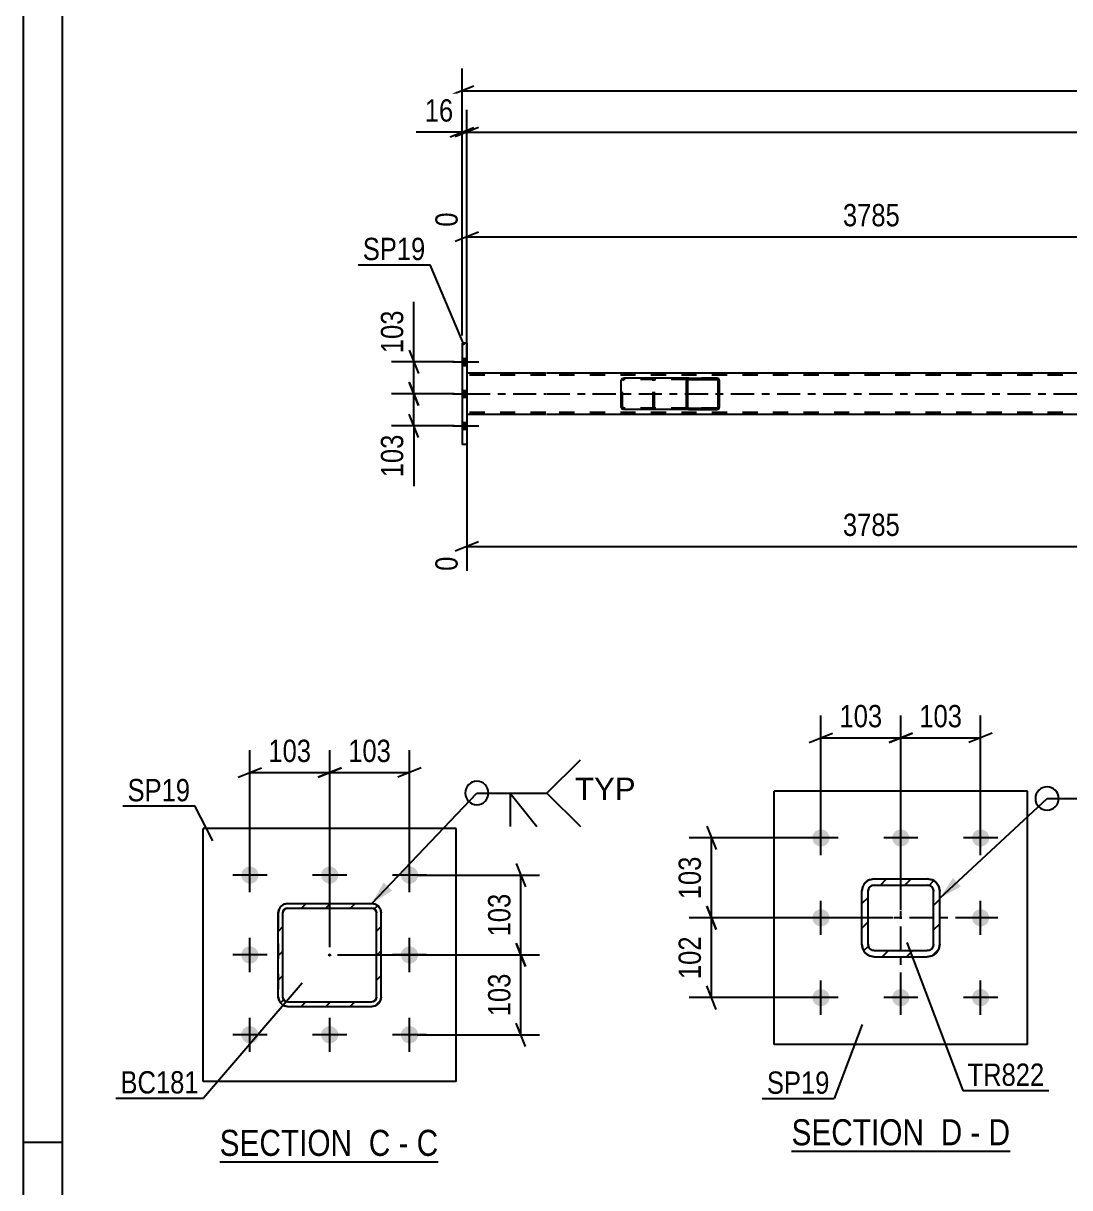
# Model space of a CAD drawing. Header units: millimetres. Extents: x 0 to 841, y 0 to 594.
# Drawn here: x 0 to 134.4, y 143.2 to 292.7 of the extents above; entities that cross this region are included whole.
import ezdxf

# ---------------------------------------------------------------- set-up
doc = ezdxf.new("R2010")
doc.units = ezdxf.units.MM
doc.linetypes.add('DXK_LINE_DOT2', pattern=[3.9198, 1.9599, -1.9599])
doc.linetypes.add('DXK_LINE_DOT3', pattern=[5.9187, 2.979, -0.9799, 0.9799, -0.9799])
doc.styles.add('Arial', font='ARIAL.TTF', dxfattribs={"height": 0.2})
doc.styles.add('Arial Narrow', font='ARIALN.TTF', dxfattribs={"height": 0.2})

# ---------------------------------------------------------------- blocks, each defined once
blk = doc.blocks.new('Unknown-318885291-1133')
at = {"color": 5, "linetype": 'Continuous'}
for p, q in [((0, 594), (0, 0)), ((5, 589), (5, 5)), ((5, 149), (0, 149))]:
    blk.add_line(p, q, dxfattribs=at)
blk = doc.blocks.new('Unknown-318885291-13 - 7157')
at = {"color": 6, "linetype": 'Continuous'}
blk.add_line((25.22, 146.54), (53.29, 146.54), dxfattribs=at)
at = {"color": 0, "linetype": 'Continuous'}
for points in [[(43.32, 147.29), (43.32, 150.79), (25.22, 150.79), (25.22, 147.29)], [(47.14, 147.29), (47.14, 150.79), (44.37, 150.79), (44.37, 147.29)], [(49.47, 147.29), (49.47, 150.79), (48.19, 150.79), (48.19, 147.29)], [(53.29, 147.29), (53.29, 150.79), (50.52, 150.79), (50.52, 147.29)]]:
    blk.add_wipeout(points, dxfattribs=at)
at = {"color": 7, "linetype": 'Continuous', "style": 'Arial Narrow'}
for s, p in [('SECTION ', (25.22, 147.29)), ('C', (44.37, 147.29)), ('C', (50.52, 147.29)), ('-', (48.19, 147.29))]:
    blk.add_text(s, height=3.34, dxfattribs=at).set_placement(p)
blk = doc.blocks.new('Unknown-318885291-14 - 1609')
at = {"color": 6, "linetype": 'Continuous'}
blk.add_line((98.66, 147.9), (126.73, 147.9), dxfattribs=at)
at = {"color": 0, "linetype": 'Continuous'}
for points in [[(116.77, 148.65), (116.77, 152.15), (98.66, 152.15), (98.66, 148.65)], [(120.58, 148.65), (120.58, 152.15), (117.82, 152.15), (117.82, 148.65)], [(122.91, 148.65), (122.91, 152.15), (121.63, 152.15), (121.63, 148.65)], [(126.73, 148.65), (126.73, 152.15), (123.96, 152.15), (123.96, 148.65)]]:
    blk.add_wipeout(points, dxfattribs=at)
at = {"color": 7, "linetype": 'Continuous', "style": 'Arial Narrow'}
for s, p in [('SECTION ', (98.66, 148.65)), ('D', (117.82, 148.65)), ('D', (123.96, 148.65)), ('-', (121.63, 148.65))]:
    blk.add_text(s, height=3.34, dxfattribs=at).set_placement(p)
blk = doc.blocks.new('Part-318885291-5954 - 5760')
at = {"linetype": 'Continuous'}
h = blk.add_hatch(dxfattribs=at)
h.set_pattern_fill('', scale=0.7, style=0, pattern_type=0)
h.set_pattern_definition([(45, (89.3836, 246.9117), (-1.57154, 1.57154), [])])
h.paths.add_polyline_path([(89.41, 246.79), (89.38, 246.91), (89.31, 247.02), (89.2, 247.08), (89.07, 247.11), (85.49, 247.11), (85.36, 247.08), (85.25, 247.02), (85.18, 246.91), (85.15, 246.79), (85.15, 243.43), (85.18, 243.31), (85.25, 243.2), (85.36, 243.13), (85.49, 243.11), (89.07, 243.11), (89.2, 243.13), (89.31, 243.2), (89.38, 243.31), (89.41, 243.43)])
h.paths.add_polyline_path([(89.23, 243.37), (89.19, 243.32), (89.13, 243.28), (89.07, 243.27), (85.49, 243.27), (85.43, 243.28), (85.37, 243.32), (85.34, 243.37), (85.32, 243.43), (85.32, 246.79), (85.34, 246.85), (85.37, 246.9), (85.43, 246.94), (85.49, 246.95), (89.07, 246.95), (89.13, 246.94), (89.19, 246.9), (89.23, 246.85), (89.24, 246.79), (89.24, 243.43)])
at = {"color": 2, "linetype": 'Continuous'}
for p, q in [((76.8, 246.79), (76.83, 246.91)), ((76.8, 243.43), (76.8, 246.79)), ((77.01, 247.08), (77.14, 247.11)), ((85.49, 247.11), (77.14, 247.11)), ((85.18, 246.91), (85.15, 246.79)), ((85.15, 243.43), (85.15, 246.79)), ((85.32, 246.79), (85.34, 246.85)), ((85.32, 243.43), (85.32, 246.79)), ((85.34, 246.85), (85.37, 246.9)), ((85.49, 247.11), (85.36, 247.08)), ((85.37, 246.9), (85.43, 246.94)), ((85.43, 246.94), (85.49, 246.95)), ((85.49, 247.11), (89.07, 247.11)), ((85.49, 246.95), (89.07, 246.95)), ((89.2, 247.08), (89.07, 247.11)), ((89.07, 246.95), (89.13, 246.94)), ((89.13, 246.94), (89.19, 246.9)), ((89.19, 246.9), (89.23, 246.85)), ((89.23, 246.85), (89.24, 246.79)), ((89.24, 243.43), (89.24, 246.79)), ((89.41, 246.79), (89.38, 246.91)), ((89.41, 243.43), (89.41, 246.79)), ((76.83, 243.31), (76.8, 243.43)), ((77.14, 243.11), (77.01, 243.13)), ((85.49, 243.11), (77.14, 243.11)), ((85.15, 243.43), (85.18, 243.31)), ((85.34, 243.37), (85.32, 243.43)), ((85.37, 243.32), (85.34, 243.37)), ((85.36, 243.13), (85.49, 243.11)), ((85.43, 243.28), (85.37, 243.32)), ((85.49, 243.27), (85.43, 243.28)), ((85.49, 243.27), (89.07, 243.27)), ((85.49, 243.11), (89.07, 243.11)), ((89.13, 243.28), (89.07, 243.27)), ((89.07, 243.11), (89.2, 243.13)), ((89.19, 243.32), (89.13, 243.28)), ((89.23, 243.37), (89.19, 243.32)), ((89.24, 243.43), (89.23, 243.37)), ((89.38, 243.31), (89.41, 243.43))]:
    blk.add_line(p, q, dxfattribs=at)
at = {"color": 7, "linetype": 'DXK_LINE_DOT2'}
for p, q in [((76.99, 246.85), (76.97, 246.79)), ((76.97, 243.43), (76.97, 246.79)), ((77.02, 246.9), (76.99, 246.85)), ((77.08, 246.94), (77.02, 246.9)), ((77.14, 246.95), (77.08, 246.94)), ((89.07, 246.95), (77.14, 246.95)), ((80.72, 247.11), (80.85, 247.08)), ((80.78, 246.94), (80.72, 246.95)), ((80.84, 246.9), (80.78, 246.94)), ((80.88, 246.85), (80.84, 246.9)), ((80.89, 246.79), (80.88, 246.85)), ((80.89, 243.43), (80.89, 246.79)), ((81.03, 246.91), (81.06, 246.79)), ((81.06, 243.43), (81.06, 246.79)), ((89.07, 247.11), (85.49, 247.11)), ((76.97, 243.43), (76.99, 243.37)), ((76.99, 243.37), (77.02, 243.32)), ((77.02, 243.32), (77.08, 243.28)), ((77.08, 243.28), (77.14, 243.27)), ((89.07, 243.27), (77.14, 243.27)), ((80.72, 243.27), (80.78, 243.28)), ((80.85, 243.13), (80.72, 243.11)), ((80.78, 243.28), (80.84, 243.32)), ((80.84, 243.32), (80.88, 243.37)), ((80.88, 243.37), (80.89, 243.43)), ((81.06, 243.43), (81.03, 243.31)), ((89.07, 243.11), (85.49, 243.11))]:
    blk.add_line(p, q, dxfattribs=at)
at = {"color": 2, "linetype": 'Continuous'}
for centre, start, end in [((77.13, 246.78), 110.7583, 155.68), ((85.48, 246.78), 110.7583, 155.68), ((89.08, 246.78), 24.32, 69.2417), ((77.13, 243.44), 204.32, 249.2417), ((85.48, 243.44), 204.32, 249.2417), ((89.08, 243.44), 290.7583, 335.68)]:
    blk.add_arc(centre, 0.331, start, end, dxfattribs=at)
at = {"color": 7, "linetype": 'DXK_LINE_DOT2'}
for centre, start, end in [((80.73, 246.78), 24.32, 69.2417), ((80.73, 243.44), 290.7583, 335.68)]:
    blk.add_arc(centre, 0.331, start, end, dxfattribs=at)
blk = doc.blocks.new('Bolt-318885291-5835 - 5760')
at = {"linetype": 'Continuous'}
for points in [[(56.98, 248.77), (56.98, 249.65), (56.34, 249.65), (56.34, 248.77)], [(56.98, 248.77), (56.98, 249.65), (56.34, 249.65), (56.34, 248.77)], [(56.98, 248.77), (56.98, 249.65), (56.34, 249.65), (56.34, 248.77)], [(56.98, 244.67), (56.98, 245.55), (56.34, 245.55), (56.34, 244.67)], [(56.98, 244.67), (56.98, 245.55), (56.34, 245.55), (56.34, 244.67)], [(56.98, 240.57), (56.98, 241.45), (56.34, 241.45), (56.34, 240.57)], [(56.98, 240.57), (56.98, 241.45), (56.34, 241.45), (56.34, 240.57)], [(56.98, 240.57), (56.98, 241.45), (56.34, 241.45), (56.34, 240.57)]]:
    blk.add_hatch(color=1, dxfattribs=at).paths.add_polyline_path(points)
at = {"color": 1, "linetype": 'Continuous'}
for p, q in [((56.34, 249.65), (56.98, 249.65)), ((56.34, 249.65), (56.98, 249.65)), ((56.34, 249.65), (56.98, 249.65)), ((55.18, 249.21), (58.5, 249.21)), ((55.18, 249.21), (58.5, 249.21)), ((55.18, 249.21), (58.5, 249.21)), ((56.34, 248.77), (56.98, 248.77)), ((56.34, 248.77), (56.98, 248.77)), ((56.34, 248.77), (56.98, 248.77)), ((56.34, 245.55), (56.98, 245.55)), ((56.34, 245.55), (56.98, 245.55)), ((55.18, 245.11), (58.5, 245.11)), ((55.18, 245.11), (58.5, 245.11)), ((56.34, 244.67), (56.98, 244.67)), ((56.34, 244.67), (56.98, 244.67)), ((55.18, 241.01), (58.5, 241.01)), ((55.18, 241.01), (58.5, 241.01)), ((55.18, 241.01), (58.5, 241.01)), ((56.34, 241.45), (56.98, 241.45)), ((56.34, 241.45), (56.98, 241.45)), ((56.34, 241.45), (56.98, 241.45)), ((56.34, 240.57), (56.98, 240.57)), ((56.34, 240.57), (56.98, 240.57)), ((56.34, 240.57), (56.98, 240.57))]:
    blk.add_line(p, q, dxfattribs=at)
blk = doc.blocks.new('Part-318885291-5889 - 5760')
at = {"color": 2, "linetype": 'Continuous'}
for p, q in [((67.1, 247.75), (56.98, 247.75)), ((729.32, 247.75), (67.2, 247.75)), ((67.1, 242.47), (56.98, 242.47)), ((160.05, 242.47), (67.2, 242.47))]:
    blk.add_line(p, q, dxfattribs=at)
at = {"color": 7, "linetype": 'DXK_LINE_DOT2'}
for p, q in [((56.98, 247.75), (56.98, 242.47)), ((67.1, 247.51), (56.98, 247.51)), ((729.32, 247.51), (67.2, 247.51)), ((67.1, 242.71), (56.98, 242.71)), ((729.32, 242.71), (67.2, 242.71))]:
    blk.add_line(p, q, dxfattribs=at)
at = {"color": 7, "linetype": 'DXK_LINE_DOT3'}
for p, q in [((56.98, 245.11), (67.1, 245.11)), ((67.2, 245.11), (729.32, 245.11))]:
    blk.add_line(p, q, dxfattribs=at)
blk = doc.blocks.new('Part-318885291-5961 - 5760')
at = {"color": 2, "linetype": 'Continuous'}
for p, q in [((56.98, 251.61), (56.34, 251.61)), ((56.34, 251.61), (56.34, 238.61)), ((56.98, 251.61), (56.98, 238.61)), ((56.98, 238.61), (56.34, 238.61))]:
    blk.add_line(p, q, dxfattribs=at)
blk = doc.blocks.new('Part-318885291-7199 - 7157')
at = {"linetype": 'Continuous'}
h = blk.add_hatch(dxfattribs=at)
h.set_pattern_fill('', scale=0.7, style=0, pattern_type=0)
h.set_pattern_definition([(45, (45.2057, 166.5672), (-1.57154, 1.57154), [])])
h.paths.add_polyline_path([(44.75, 166.48), (45.21, 166.57), (45.6, 166.83), (45.86, 167.22), (45.95, 167.68), (45.95, 178.48), (45.86, 178.94), (45.6, 179.32), (45.21, 179.58), (44.75, 179.68), (33.95, 179.68), (33.49, 179.58), (33.1, 179.32), (32.84, 178.94), (32.75, 178.48), (32.75, 167.68), (32.84, 167.22), (33.1, 166.83), (33.49, 166.57), (33.95, 166.48)])
h.paths.add_polyline_path([(33.95, 167.08), (33.72, 167.12), (33.52, 167.25), (33.39, 167.45), (33.35, 167.68), (33.35, 178.48), (33.39, 178.71), (33.52, 178.9), (33.72, 179.03), (33.95, 179.08), (44.75, 179.08), (44.98, 179.03), (45.17, 178.9), (45.3, 178.71), (45.35, 178.48), (45.35, 167.68), (45.3, 167.45), (45.17, 167.25), (44.98, 167.12), (44.75, 167.08)])
blk.add_hatch(color=30, dxfattribs=at).paths.add_polyline_path([(39.35, 172.98, -1), (39.35, 173.18, -1)])
at = {"color": 7, "linetype": 'DXK_LINE_DOT2'}
for p, q in [((33.49, 179.58), (33.95, 179.68)), ((33.95, 179.68), (44.75, 179.68)), ((44.75, 179.68), (45.21, 179.58)), ((32.75, 178.48), (32.84, 178.94)), ((32.75, 178.48), (32.75, 167.68)), ((33.39, 178.71), (33.35, 178.48)), ((33.35, 167.68), (33.35, 178.48)), ((33.52, 178.9), (33.39, 178.71)), ((33.72, 179.03), (33.52, 178.9)), ((33.95, 179.08), (33.72, 179.03)), ((33.95, 179.08), (44.75, 179.08)), ((44.98, 179.03), (44.75, 179.08)), ((45.17, 178.9), (44.98, 179.03)), ((45.3, 178.71), (45.17, 178.9)), ((45.35, 178.48), (45.3, 178.71)), ((45.35, 167.68), (45.35, 178.48)), ((45.86, 178.94), (45.95, 178.48)), ((45.95, 167.68), (45.95, 178.48)), ((32.84, 167.22), (32.75, 167.68)), ((33.35, 167.68), (33.39, 167.45)), ((33.39, 167.45), (33.52, 167.25)), ((45.17, 167.25), (45.3, 167.45)), ((45.3, 167.45), (45.35, 167.68)), ((45.95, 167.68), (45.86, 167.22)), ((33.95, 166.48), (33.49, 166.57)), ((33.52, 167.25), (33.72, 167.12)), ((33.72, 167.12), (33.95, 167.08)), ((33.95, 167.08), (44.75, 167.08)), ((33.95, 166.48), (44.75, 166.48)), ((44.75, 167.08), (44.98, 167.12)), ((45.21, 166.57), (44.75, 166.48)), ((44.98, 167.12), (45.17, 167.25))]:
    blk.add_line(p, q, dxfattribs=at)
at = {"color": 2, "linetype": 'Continuous'}
for p, q in [((33.95, 179.68), (33.49, 179.58)), ((33.95, 179.68), (33.95, 179.68)), ((33.95, 179.68), (44.75, 179.68)), ((44.75, 179.68), (44.75, 179.68)), ((45.21, 179.58), (44.75, 179.68)), ((32.84, 178.94), (32.75, 178.48)), ((32.75, 178.48), (32.75, 178.48)), ((32.75, 167.68), (32.75, 178.48)), ((33.35, 178.48), (33.39, 178.71)), ((33.35, 178.48), (33.35, 178.48)), ((33.35, 167.68), (33.35, 178.48)), ((33.39, 178.71), (33.52, 178.9)), ((33.52, 178.9), (33.72, 179.03)), ((33.72, 179.03), (33.95, 179.08)), ((33.95, 179.08), (33.95, 179.08)), ((33.95, 179.08), (44.75, 179.08)), ((44.75, 179.08), (44.75, 179.08)), ((44.75, 179.08), (44.98, 179.03)), ((44.98, 179.03), (45.17, 178.9)), ((45.17, 178.9), (45.3, 178.71)), ((45.3, 178.71), (45.35, 178.48)), ((45.35, 178.48), (45.35, 178.48)), ((45.35, 167.68), (45.35, 178.48)), ((45.95, 178.48), (45.86, 178.94)), ((45.95, 178.48), (45.95, 178.48)), ((45.95, 167.68), (45.95, 178.48)), ((32.75, 167.68), (32.75, 167.68)), ((32.75, 167.68), (32.84, 167.22)), ((33.35, 167.68), (33.35, 167.68)), ((33.39, 167.45), (33.35, 167.68)), ((33.52, 167.25), (33.39, 167.45)), ((45.3, 167.45), (45.17, 167.25)), ((45.35, 167.68), (45.3, 167.45)), ((45.35, 167.68), (45.35, 167.68)), ((45.86, 167.22), (45.95, 167.68)), ((45.95, 167.68), (45.95, 167.68)), ((33.49, 166.57), (33.95, 166.48)), ((33.72, 167.12), (33.52, 167.25)), ((33.95, 167.08), (33.72, 167.12)), ((33.95, 167.08), (33.95, 167.08)), ((33.95, 167.08), (44.75, 167.08)), ((33.95, 166.48), (33.95, 166.48)), ((33.95, 166.48), (44.75, 166.48)), ((44.98, 167.12), (44.75, 167.08)), ((44.75, 167.08), (44.75, 167.08)), ((44.75, 166.48), (45.21, 166.57)), ((44.75, 166.48), (44.75, 166.48)), ((45.17, 167.25), (44.98, 167.12))]:
    blk.add_line(p, q, dxfattribs=at)
at = {"color": 7, "linetype": 'DXK_LINE_DOT3'}
blk.add_line((39.35, 173.08), (39.35, 173.08), dxfattribs=at)
at = {"color": 30, "linetype": 'DXK_LINE_DOT3'}
blk.add_line((39.35, 173.08), (39.35, 173.08), dxfattribs=at)
at = {"color": 30, "linetype": 'Continuous'}
blk.add_circle((39.35, 173.08), 0.1, dxfattribs=at)
at = {"color": 7, "linetype": 'DXK_LINE_DOT2'}
for centre, start, end in [((33.95, 178.48), 112.5, 157.5), ((44.75, 178.48), 22.5, 67.5), ((33.95, 167.68), 202.5, 247.5), ((44.75, 167.68), 292.5, 337.5)]:
    blk.add_arc(centre, 1.2, start, end, dxfattribs=at)
at = {"color": 2, "linetype": 'Continuous'}
for centre, start, end in [((33.95, 178.48), 112.5, 157.5), ((44.75, 178.48), 22.5, 67.5), ((33.95, 167.68), 202.5, 247.5), ((44.75, 167.68), 292.5, 337.5)]:
    blk.add_arc(centre, 1.2, start, end, dxfattribs=at)
blk = doc.blocks.new('Part-318885291-7250 - 7157')
at = {"color": 2, "linetype": 'Continuous'}
for p, q in [((55.6, 189.33), (23.1, 189.33)), ((23.1, 156.83), (23.1, 189.33)), ((55.6, 156.83), (55.6, 189.33)), ((55.6, 156.83), (23.1, 156.83))]:
    blk.add_line(p, q, dxfattribs=at)
blk = doc.blocks.new('Bolt-318885291-7252 - 7157')
at = {"linetype": 'Continuous'}
for points in [[(29.1, 182.23, -1), (29.1, 184.43, -1)], [(39.35, 182.23, -1), (39.35, 184.43, -1)], [(49.6, 182.23, -1), (49.6, 184.43, -1)], [(29.1, 171.98, -1), (29.1, 174.18, -1)], [(49.6, 171.98, -1), (49.6, 174.18, -1)], [(29.1, 161.73, -1), (29.1, 163.93, -1)], [(39.35, 161.73, -1), (39.35, 163.93, -1)], [(49.6, 161.73, -1), (49.6, 163.93, -1)]]:
    blk.add_hatch(color=1, dxfattribs=at).paths.add_polyline_path(points)
at = {"color": 1, "linetype": 'Continuous'}
for p, q in [((29.1, 181.13), (29.1, 185.53)), ((39.35, 181.13), (39.35, 185.53)), ((49.6, 181.13), (49.6, 185.53)), ((31.3, 183.33), (26.9, 183.33)), ((41.55, 183.33), (37.15, 183.33)), ((51.8, 183.33), (47.4, 183.33)), ((29.1, 170.88), (29.1, 175.28)), ((49.6, 170.88), (49.6, 175.28)), ((31.3, 173.08), (26.9, 173.08)), ((51.8, 173.08), (47.4, 173.08)), ((29.1, 160.63), (29.1, 165.03)), ((39.35, 160.63), (39.35, 165.03)), ((49.6, 160.63), (49.6, 165.03)), ((31.3, 162.83), (26.9, 162.83)), ((41.55, 162.83), (37.15, 162.83)), ((51.8, 162.83), (47.4, 162.83))]:
    blk.add_line(p, q, dxfattribs=at)
blk = doc.blocks.new('Part-318885291-1776 - 1609')
at = {"linetype": 'Continuous'}
h = blk.add_hatch(dxfattribs=at)
h.set_pattern_fill('', scale=0.7, style=0, pattern_type=0)
h.set_pattern_definition([(45, (116.7043, 172.969), (-1.57154, 1.57154), [])])
h.paths.add_polyline_path([(116.09, 172.85), (116.7, 172.97), (117.22, 173.32), (117.57, 173.83), (117.69, 174.45), (117.69, 181.25), (117.57, 181.86), (117.22, 182.38), (116.7, 182.73), (116.09, 182.85), (109.29, 182.85), (108.68, 182.73), (108.16, 182.38), (107.81, 181.86), (107.69, 181.25), (107.69, 174.45), (107.81, 173.83), (108.16, 173.32), (108.68, 172.97), (109.29, 172.85)])
h.paths.add_polyline_path([(109.29, 173.65), (108.99, 173.71), (108.73, 173.88), (108.55, 174.14), (108.49, 174.45), (108.49, 181.25), (108.55, 181.55), (108.73, 181.81), (108.99, 181.99), (109.29, 182.05), (116.09, 182.05), (116.4, 181.99), (116.66, 181.81), (116.83, 181.55), (116.89, 181.25), (116.89, 174.45), (116.83, 174.14), (116.66, 173.88), (116.4, 173.71), (116.09, 173.65)])
at = {"color": 7, "linetype": 'DXK_LINE_DOT3'}
for p, q in [((112.69, 167.85), (112.69, 187.85)), ((122.69, 177.85), (102.69, 177.85))]:
    blk.add_line(p, q, dxfattribs=at)
at = {"color": 7, "linetype": 'DXK_LINE_DOT2'}
for p, q in [((108.68, 182.73), (109.29, 182.85)), ((109.29, 182.85), (116.09, 182.85)), ((116.09, 182.85), (116.7, 182.73)), ((107.69, 181.25), (107.81, 181.86)), ((107.69, 174.45), (107.69, 181.25)), ((108.55, 181.55), (108.49, 181.25)), ((108.49, 174.45), (108.49, 181.25)), ((109.29, 182.05), (108.99, 181.99)), ((109.29, 182.05), (116.09, 182.05)), ((116.4, 181.99), (116.09, 182.05)), ((116.89, 181.25), (116.83, 181.55)), ((116.89, 174.45), (116.89, 181.25)), ((117.57, 181.86), (117.69, 181.25)), ((117.69, 174.45), (117.69, 181.25)), ((107.81, 173.83), (107.69, 174.45)), ((108.49, 174.45), (108.55, 174.14)), ((108.99, 173.71), (109.29, 173.65)), ((109.29, 173.65), (116.09, 173.65)), ((116.09, 173.65), (116.4, 173.71)), ((116.83, 174.14), (116.89, 174.45)), ((117.69, 174.45), (117.57, 173.83)), ((109.29, 172.85), (108.68, 172.97)), ((109.29, 172.85), (116.09, 172.85)), ((116.7, 172.97), (116.09, 172.85))]:
    blk.add_line(p, q, dxfattribs=at)
at = {"color": 2, "linetype": 'Continuous'}
for p, q in [((109.29, 182.85), (108.68, 182.73)), ((109.29, 182.85), (116.09, 182.85)), ((116.7, 182.73), (116.09, 182.85)), ((107.81, 181.86), (107.69, 181.25)), ((107.69, 174.45), (107.69, 181.25)), ((108.49, 181.25), (108.55, 181.55)), ((108.49, 174.45), (108.49, 181.25)), ((108.99, 181.99), (109.29, 182.05)), ((109.29, 182.05), (116.09, 182.05)), ((116.09, 182.05), (116.4, 181.99)), ((116.83, 181.55), (116.89, 181.25)), ((116.89, 174.45), (116.89, 181.25)), ((117.69, 181.25), (117.57, 181.86)), ((117.69, 174.45), (117.69, 181.25)), ((107.69, 174.45), (107.81, 173.83)), ((108.55, 174.14), (108.49, 174.45)), ((109.29, 173.65), (108.99, 173.71)), ((109.29, 173.65), (116.09, 173.65)), ((116.4, 173.71), (116.09, 173.65)), ((116.89, 174.45), (116.83, 174.14)), ((117.57, 173.83), (117.69, 174.45)), ((108.68, 172.97), (109.29, 172.85)), ((109.29, 172.85), (116.09, 172.85)), ((116.09, 172.85), (116.7, 172.97))]:
    blk.add_line(p, q, dxfattribs=at)
at = {"color": 7, "linetype": 'DXK_LINE_DOT2'}
for centre, radius, start, end in [((109.29, 181.25), 1.6, 112.5, 157.5), ((116.09, 181.25), 1.6, 22.5, 67.5), ((109.29, 181.25), 0.8, 112.5, 157.5), ((116.09, 181.25), 0.8, 22.5, 67.5), ((109.29, 174.45), 1.6, 202.5, 247.5), ((109.29, 174.45), 0.8, 202.5, 247.5), ((116.09, 174.45), 0.8, 292.5, 337.5), ((116.09, 174.45), 1.6, 292.5, 337.5)]:
    blk.add_arc(centre, radius, start, end, dxfattribs=at)
at = {"color": 2, "linetype": 'Continuous'}
for centre, radius, start, end in [((109.29, 181.25), 1.6, 112.5, 157.5), ((116.09, 181.25), 1.6, 22.5, 67.5), ((109.29, 181.25), 0.8, 112.5, 157.5), ((116.09, 181.25), 0.8, 22.5, 67.5), ((109.29, 174.45), 1.6, 202.5, 247.5), ((109.29, 174.45), 0.8, 202.5, 247.5), ((116.09, 174.45), 0.8, 292.5, 337.5), ((116.09, 174.45), 1.6, 292.5, 337.5)]:
    blk.add_arc(centre, radius, start, end, dxfattribs=at)
blk = doc.blocks.new('Bolt-318885291-1624 - 1609')
at = {"linetype": 'Continuous'}
for points in [[(102.44, 187, -1), (102.44, 189.2, -1)], [(112.69, 187, -1), (112.69, 189.2, -1)], [(122.94, 187, -1), (122.94, 189.2, -1)], [(102.44, 176.75, -1), (102.44, 178.95, -1)], [(122.94, 176.75, -1), (122.94, 178.95, -1)], [(102.44, 166.5, -1), (102.44, 168.7, -1)], [(112.69, 166.5, -1), (112.69, 168.7, -1)], [(122.94, 166.5, -1), (122.94, 168.7, -1)]]:
    blk.add_hatch(color=1, dxfattribs=at).paths.add_polyline_path(points)
at = {"color": 1, "linetype": 'Continuous'}
for p, q in [((102.44, 185.9), (102.44, 190.3)), ((112.69, 185.9), (112.69, 190.3)), ((122.94, 185.9), (122.94, 190.3)), ((104.64, 188.1), (100.24, 188.1)), ((114.89, 188.1), (110.49, 188.1)), ((125.14, 188.1), (120.74, 188.1)), ((102.44, 175.65), (102.44, 180.05)), ((122.94, 175.65), (122.94, 180.05)), ((104.64, 177.85), (100.24, 177.85)), ((125.14, 177.85), (120.74, 177.85)), ((102.44, 165.4), (102.44, 169.8)), ((112.69, 165.4), (112.69, 169.8)), ((122.94, 165.4), (122.94, 169.8)), ((104.64, 167.6), (100.24, 167.6)), ((114.89, 167.6), (110.49, 167.6)), ((125.14, 167.6), (120.74, 167.6))]:
    blk.add_line(p, q, dxfattribs=at)
blk = doc.blocks.new('Part-318885291-1655 - 1609')
at = {"color": 2, "linetype": 'Continuous'}
for p, q in [((128.94, 194.1), (96.44, 194.1)), ((96.44, 161.6), (96.44, 194.1)), ((128.94, 161.6), (128.94, 194.1)), ((128.94, 161.6), (96.44, 161.6))]:
    blk.add_line(p, q, dxfattribs=at)
blk = doc.blocks.new('StraightDimension-318885291-6143 - 5760')
at = {"color": 7, "linetype": 'Continuous'}
for p, q in [((49.54, 246.61), (50.74, 243.61)), ((55.34, 245.11), (47.29, 245.11)), ((50.14, 241.01), (50.14, 245.11)), ((50.74, 239.51), (49.54, 242.51)), ((55.34, 241.01), (47.29, 241.01)), ((50.14, 241.01), (50.14, 233.27)), ((50.14, 241.01), (50.14, 233.27))]:
    blk.add_line(p, q, dxfattribs=at)
at = {"color": 0}
blk.add_wipeout([(49.39, 240.48), (45.19, 240.48), (45.19, 233.8), (49.39, 233.8)], dxfattribs=at)
at = {"color": 3, "style": 'Arial Narrow'}
blk.add_text('103', height=2.863, rotation=90.0002, dxfattribs=at).set_placement((48.79, 234.4))
blk = doc.blocks.new('StraightDimension-318885291-6151 - 5760')
at = {"color": 7, "linetype": 'Continuous'}
for p, q in [((50.14, 249.21), (50.14, 256.94)), ((50.14, 249.21), (50.14, 256.94)), ((49.54, 250.71), (50.74, 247.71)), ((55.34, 249.21), (47.29, 249.21)), ((50.14, 245.11), (50.14, 249.21)), ((50.74, 243.61), (49.54, 246.61)), ((55.34, 245.11), (47.29, 245.11))]:
    blk.add_line(p, q, dxfattribs=at)
at = {"color": 0}
blk.add_wipeout([(49.39, 256.42), (45.19, 256.42), (45.19, 249.73), (49.39, 249.73)], dxfattribs=at)
at = {"color": 3, "style": 'Arial Narrow'}
blk.add_text('103', height=2.863, rotation=90.0002, dxfattribs=at).set_placement((48.79, 250.33))
blk = doc.blocks.new('StraightDimension-318885291-6191 - 5760')
at = {"color": 7, "linetype": 'Continuous'}
for p, q in [((56.98, 241.47), (56.98, 222.39)), ((160.85, 233.07), (160.85, 216.91)), ((58.48, 226.12), (55.48, 224.92)), ((159.35, 224.92), (162.35, 226.12)), ((56.98, 225.52), (160.85, 225.52))]:
    blk.add_line(p, q, dxfattribs=at)
at = {"color": 0}
blk.add_wipeout([(113.18, 226.27), (113.18, 230.47), (104.66, 230.47), (104.66, 226.27)], dxfattribs=at)
at = {"color": 3, "style": 'Arial Narrow'}
blk.add_text('3785', height=2.863, dxfattribs=at).set_placement((105.26, 226.87))
at = {"color": 0, "linetype": 'Continuous'}
for points in [[(56.38, 224.82), (52.18, 224.82), (52.18, 221.79), (56.38, 221.79)], [(160.25, 224.82), (156.05, 224.82), (156.05, 216.31), (160.25, 216.31)]]:
    blk.add_wipeout(points, dxfattribs=at)
at = {"color": 3, "linetype": 'Continuous', "style": 'Arial Narrow'}
for s, height, p in [('0', 2.86, (55.78, 222.39)), ('3785', 2.863, (159.65, 216.91))]:
    blk.add_text(s, height=height, rotation=90.0002, dxfattribs=at).set_placement(p)
blk = doc.blocks.new('StraightDimension-318885291-6214 - 5760')
at = {"color": 7, "linetype": 'Continuous'}
for p, q in [((56.34, 252.61), (56.34, 286.87)), ((57.84, 284.62), (54.84, 283.42)), ((56.34, 284.02), (740.18, 284.02))]:
    blk.add_line(p, q, dxfattribs=at)
blk = doc.blocks.new('StraightDimension-318885291-6242 - 5760')
at = {"color": 7, "linetype": 'Continuous'}
for p, q in [((160.85, 256.36), (160.85, 273.88)), ((56.98, 248.75), (56.98, 268.4)), ((58.48, 265.87), (55.48, 264.67)), ((56.98, 265.27), (160.85, 265.27)), ((159.35, 264.67), (162.35, 265.87))]:
    blk.add_line(p, q, dxfattribs=at)
at = {"color": 0}
blk.add_wipeout([(113.18, 266.02), (113.18, 270.22), (104.66, 270.22), (104.66, 266.02)], dxfattribs=at)
at = {"color": 3, "style": 'Arial Narrow'}
blk.add_text('3785', height=2.863, dxfattribs=at).set_placement((105.26, 266.62))
at = {"color": 0, "linetype": 'Continuous'}
for points in [[(160.25, 274.48), (156.05, 274.48), (156.05, 265.97), (160.25, 265.97)], [(56.38, 269), (52.18, 269), (52.18, 265.97), (56.38, 265.97)]]:
    blk.add_wipeout(points, dxfattribs=at)
at = {"color": 3, "linetype": 'Continuous', "style": 'Arial Narrow'}
for s, height, p in [('3785', 2.863, (159.65, 266.57)), ('0', 2.86, (55.78, 266.57))]:
    blk.add_text(s, height=height, rotation=90.0002, dxfattribs=at).set_placement(p)
blk = doc.blocks.new('StraightDimension-318885291-11488 - 5760')
at = {"color": 7, "linetype": 'Continuous'}
for p, q in [((56.98, 250.68), (56.98, 281.56)), ((58.48, 279.31), (55.48, 278.11)), ((56.98, 278.71), (739.54, 278.71))]:
    blk.add_line(p, q, dxfattribs=at)
blk = doc.blocks.new('StraightDimension-318885291-11489 - 5760')
at = {"color": 7, "linetype": 'Continuous'}
for p, q in [((56.34, 252.61), (56.34, 281.56)), ((56.98, 250.68), (56.98, 281.56)), ((56.34, 278.71), (50.44, 278.71)), ((56.34, 278.71), (50.44, 278.71)), ((54.84, 278.11), (57.84, 279.31)), ((58.48, 279.31), (55.48, 278.11)), ((56.34, 278.71), (56.98, 278.71))]:
    blk.add_line(p, q, dxfattribs=at)
at = {"color": 0}
blk.add_wipeout([(55.82, 279.46), (55.82, 283.66), (50.96, 283.66), (50.96, 279.46)], dxfattribs=at)
at = {"color": 3, "style": 'Arial Narrow'}
blk.add_text('16', height=2.863, dxfattribs=at).set_placement((51.56, 280.06))
blk = doc.blocks.new('StraightDimension-318885291-7323 - 7157')
at = {"color": 7, "linetype": 'Continuous'}
for p, q in [((29.1, 184.33), (29.1, 199.35)), ((39.35, 174.08), (39.35, 199.35)), ((27.6, 195.9), (30.6, 197.1)), ((29.1, 196.5), (39.35, 196.5)), ((40.85, 197.1), (37.85, 195.9))]:
    blk.add_line(p, q, dxfattribs=at)
at = {"color": 0}
blk.add_wipeout([(37.56, 197.25), (37.56, 201.45), (30.88, 201.45), (30.88, 197.25)], dxfattribs=at)
at = {"color": 3, "style": 'Arial Narrow'}
blk.add_text('103', height=2.863, dxfattribs=at).set_placement((31.48, 197.85))
blk = doc.blocks.new('StraightDimension-318885291-7331 - 7157')
at = {"color": 7, "linetype": 'Continuous'}
for p, q in [((39.35, 174.08), (39.35, 199.35)), ((49.6, 184.33), (49.6, 199.35)), ((37.85, 195.9), (40.85, 197.1)), ((39.35, 196.5), (49.6, 196.5)), ((51.1, 197.1), (48.1, 195.9))]:
    blk.add_line(p, q, dxfattribs=at)
at = {"color": 0}
blk.add_wipeout([(47.81, 197.25), (47.81, 201.45), (41.13, 201.45), (41.13, 197.25)], dxfattribs=at)
at = {"color": 3, "style": 'Arial Narrow'}
blk.add_text('103', height=2.863, dxfattribs=at).set_placement((41.73, 197.85))
blk = doc.blocks.new('StraightDimension-318885291-7340 - 7157')
at = {"color": 7, "linetype": 'Continuous'}
for p, q in [((63.3, 174.58), (64.5, 171.58)), ((40.35, 173.08), (66.3, 173.08)), ((63.9, 162.83), (63.9, 173.08)), ((64.5, 161.33), (63.3, 164.33)), ((50.6, 162.83), (66.3, 162.83))]:
    blk.add_line(p, q, dxfattribs=at)
at = {"color": 0}
blk.add_wipeout([(63.15, 171.29), (58.95, 171.29), (58.95, 164.61), (63.15, 164.61)], dxfattribs=at)
at = {"color": 3, "style": 'Arial Narrow'}
blk.add_text('103', height=2.863, rotation=90.0002, dxfattribs=at).set_placement((62.55, 165.21))
blk = doc.blocks.new('StraightDimension-318885291-7348 - 7157')
at = {"color": 7, "linetype": 'Continuous'}
for p, q in [((63.3, 184.83), (64.5, 181.83)), ((50.6, 183.33), (66.3, 183.33)), ((63.9, 173.08), (63.9, 183.33)), ((64.5, 171.58), (63.3, 174.58)), ((40.35, 173.08), (66.3, 173.08))]:
    blk.add_line(p, q, dxfattribs=at)
at = {"color": 0}
blk.add_wipeout([(63.15, 181.54), (58.95, 181.54), (58.95, 174.86), (63.15, 174.86)], dxfattribs=at)
at = {"color": 3, "style": 'Arial Narrow'}
blk.add_text('103', height=2.863, rotation=90.0002, dxfattribs=at).set_placement((62.55, 175.46))
blk = doc.blocks.new('StraightDimension-318885291-1833 - 1609')
at = {"color": 7, "linetype": 'Continuous'}
for p, q in [((112.69, 178.85), (112.69, 203.81)), ((122.94, 189.1), (122.94, 203.81)), ((111.19, 200.36), (114.19, 201.56)), ((112.69, 200.96), (122.94, 200.96)), ((124.44, 201.56), (121.44, 200.36))]:
    blk.add_line(p, q, dxfattribs=at)
at = {"color": 0}
blk.add_wipeout([(121.16, 201.71), (121.16, 205.91), (114.47, 205.91), (114.47, 201.71)], dxfattribs=at)
at = {"color": 3, "style": 'Arial Narrow'}
blk.add_text('103', height=2.863, dxfattribs=at).set_placement((115.07, 202.31))
blk = doc.blocks.new('StraightDimension-318885291-1795 - 1609')
at = {"color": 7, "linetype": 'Continuous'}
for p, q in [((87.77, 189.6), (88.97, 186.6)), ((101.44, 188.1), (85.52, 188.1)), ((88.37, 177.85), (88.37, 188.1)), ((88.97, 176.35), (87.77, 179.35)), ((111.69, 177.85), (85.52, 177.85))]:
    blk.add_line(p, q, dxfattribs=at)
at = {"color": 0}
blk.add_wipeout([(87.62, 186.31), (83.42, 186.31), (83.42, 179.63), (87.62, 179.63)], dxfattribs=at)
at = {"color": 3, "style": 'Arial Narrow'}
blk.add_text('103', height=2.863, rotation=90.0002, dxfattribs=at).set_placement((87.02, 180.23))
blk = doc.blocks.new('StraightDimension-318885291-1815 - 1609')
at = {"color": 7, "linetype": 'Continuous'}
for p, q in [((87.77, 179.35), (88.97, 176.35)), ((111.69, 177.85), (85.52, 177.85)), ((88.37, 167.6), (88.37, 177.85)), ((88.97, 166.1), (87.77, 169.1)), ((101.44, 167.6), (85.52, 167.6))]:
    blk.add_line(p, q, dxfattribs=at)
at = {"color": 0}
blk.add_wipeout([(87.62, 176.06), (83.42, 176.06), (83.42, 169.38), (87.62, 169.38)], dxfattribs=at)
at = {"color": 3, "style": 'Arial Narrow'}
blk.add_text('102', height=2.863, rotation=90.0002, dxfattribs=at).set_placement((87.02, 169.98))
blk = doc.blocks.new('StraightDimension-318885291-1850 - 1609')
at = {"color": 7, "linetype": 'Continuous'}
for p, q in [((102.44, 189.1), (102.44, 203.81)), ((112.69, 178.85), (112.69, 203.81)), ((100.94, 200.36), (103.94, 201.56)), ((102.44, 200.96), (112.69, 200.96)), ((114.19, 201.56), (111.19, 200.36))]:
    blk.add_line(p, q, dxfattribs=at)
at = {"color": 0}
blk.add_wipeout([(110.91, 201.71), (110.91, 205.91), (104.22, 205.91), (104.22, 201.71)], dxfattribs=at)
at = {"color": 3, "style": 'Arial Narrow'}
blk.add_text('103', height=2.863, dxfattribs=at).set_placement((104.82, 202.31))
blk = doc.blocks.new('Mark-318885291-5957 - 5760')
at = {"color": 0}
blk.add_wipeout([(51.64, 262.28), (51.64, 265.28), (43.6, 265.28), (43.6, 262.28)], dxfattribs=at)
blk.add_wipeout([(51.64, 262.28), (51.64, 265.28), (43.6, 265.28), (43.6, 262.28)], dxfattribs=at)
at = {"color": 30, "linetype": 'Continuous'}
for p in [(43, 261.68), (56.63, 251.34)]:
    blk.add_line(p, (52.24, 261.68), dxfattribs=at)
at = {"color": 3, "style": 'Arial Narrow'}
blk.add_text('SP19', height=2.863, dxfattribs=at).set_placement((43.6, 262.28))
blk = doc.blocks.new('Mark-318885291-7195 - 7157')
at = {"color": 0}
blk.add_wipeout([(22.53, 155.3), (22.53, 158.3), (12.48, 158.3), (12.48, 155.3)], dxfattribs=at)
blk.add_wipeout([(22.53, 155.3), (22.53, 158.3), (12.48, 158.3), (12.48, 155.3)], dxfattribs=at)
at = {"color": 30, "linetype": 'Continuous'}
for p in [(35.8, 169.44), (11.88, 154.7)]:
    blk.add_line(p, (23.13, 154.7), dxfattribs=at)
at = {"color": 3, "style": 'Arial Narrow'}
blk.add_text('BC181', height=2.863, dxfattribs=at).set_placement((12.48, 155.3))
blk = doc.blocks.new('Mark-318885291-7246 - 7157')
at = {"color": 0}
blk.add_wipeout([(21.43, 192.81), (21.43, 195.81), (13.39, 195.81), (13.39, 192.81)], dxfattribs=at)
blk.add_wipeout([(21.43, 192.81), (21.43, 195.81), (13.39, 195.81), (13.39, 192.81)], dxfattribs=at)
at = {"color": 30, "linetype": 'Continuous'}
for p in [(12.79, 192.21), (24.35, 187.74)]:
    blk.add_line(p, (22.03, 192.21), dxfattribs=at)
at = {"color": 3, "style": 'Arial Narrow'}
blk.add_text('SP19', height=2.863, dxfattribs=at).set_placement((13.39, 192.81))
blk = doc.blocks.new('WeldMark-318885291-7356 - 7157')
at = {"linetype": 'Continuous'}
blk.add_hatch(color=30, dxfattribs=at).paths.add_polyline_path([(47.36, 181.33), (44.75, 179.68), (46.27, 182.37)])
at = {"color": 30, "linetype": 'Continuous'}
for p, q in [((44.75, 179.68), (58.25, 193.87)), ((58.25, 193.87), (67.25, 193.87))]:
    blk.add_line(p, q, dxfattribs=at)
at = {"color": 3, "linetype": 'Continuous'}
for q in [(65.96, 189.58), (62.54, 189.58)]:
    blk.add_line((62.54, 193.87), q, dxfattribs=at)
for start, end in [(90, 270), (270, 90)]:
    blk.add_arc((58.25, 193.87), 1.5, start, end, dxfattribs=at)
at = {"color": 0, "linetype": 'Continuous'}
blk.add_wipeout([(78.63, 192.97), (78.63, 195.97), (70.85, 195.97), (70.85, 192.97)], dxfattribs=at)
blk.add_wipeout([(78.63, 192.97), (78.63, 195.97), (70.85, 195.97), (70.85, 192.97)], dxfattribs=at)
at = {"color": 3, "linetype": 'Continuous'}
for q in [(71.54, 198.15), (71.54, 189.58)]:
    blk.add_line((67.25, 193.87), q, dxfattribs=at)
at = {"color": 3, "linetype": 'Continuous', "style": 'Arial'}
blk.add_text('TYP', height=2.865, dxfattribs=at).set_placement((70.85, 192.97))
blk = doc.blocks.new('Mark-318885291-1651 - 1609')
at = {"color": 0}
blk.add_wipeout([(103.54, 155.26), (103.54, 158.26), (95.5, 158.26), (95.5, 155.26)], dxfattribs=at)
blk.add_wipeout([(103.54, 155.26), (103.54, 158.26), (95.5, 158.26), (95.5, 155.26)], dxfattribs=at)
at = {"color": 30, "linetype": 'Continuous'}
for p in [(107.73, 164.17), (94.9, 154.66)]:
    blk.add_line(p, (104.14, 154.66), dxfattribs=at)
at = {"color": 3, "style": 'Arial Narrow'}
blk.add_text('SP19', height=2.863, dxfattribs=at).set_placement((95.5, 155.26))
blk = doc.blocks.new('WeldMark-318885291-1867 - 1609')
at = {"linetype": 'Continuous'}
blk.add_hatch(color=30, dxfattribs=at).paths.add_polyline_path([(120.4, 181.86), (117.69, 180.37), (119.38, 182.96)])
at = {"color": 30, "linetype": 'Continuous'}
for p, q in [((117.69, 180.37), (131.47, 193.16)), ((131.47, 193.16), (140.47, 193.16))]:
    blk.add_line(p, q, dxfattribs=at)
at = {"color": 3, "linetype": 'Continuous'}
for q in [(139.18, 188.88), (135.76, 188.88)]:
    blk.add_line((135.76, 193.16), q, dxfattribs=at)
for start, end in [(90, 270), (270, 90)]:
    blk.add_arc((131.47, 193.16), 1.5, start, end, dxfattribs=at)
at = {"color": 0, "linetype": 'Continuous'}
blk.add_wipeout([(151.85, 192.26), (151.85, 195.26), (144.07, 195.26), (144.07, 192.26)], dxfattribs=at)
blk.add_wipeout([(151.85, 192.26), (151.85, 195.26), (144.07, 195.26), (144.07, 192.26)], dxfattribs=at)
at = {"color": 3, "linetype": 'Continuous'}
for q in [(144.76, 197.45), (144.76, 188.88)]:
    blk.add_line((140.47, 193.16), q, dxfattribs=at)
at = {"color": 3, "linetype": 'Continuous', "style": 'Arial'}
blk.add_text('TYP', height=2.865, dxfattribs=at).set_placement((144.07, 192.26))
blk = doc.blocks.new('Mark-318885291-1772 - 1609')
at = {"color": 0}
blk.add_wipeout([(131.12, 156.28), (131.12, 159.28), (121.26, 159.28), (121.26, 156.28)], dxfattribs=at)
blk.add_wipeout([(131.12, 156.28), (131.12, 159.28), (121.26, 159.28), (121.26, 156.28)], dxfattribs=at)
at = {"color": 30, "linetype": 'Continuous'}
for p, q in [((113.47, 174.66), (120.66, 155.68)), ((120.66, 155.68), (131.72, 155.68))]:
    blk.add_line(p, q, dxfattribs=at)
at = {"color": 3, "style": 'Arial Narrow'}
blk.add_text('TR822', height=2.863, dxfattribs=at).set_placement((121.26, 156.28))

msp = doc.modelspace()

# ---------------------------------------------------------------- block references
for name in ['Unknown-318885291-1133', 'Part-318885291-5961 - 5760', 'Bolt-318885291-5835 - 5760', 'Part-318885291-5889 - 5760', 'Part-318885291-5954 - 5760', 'Part-318885291-1655 - 1609', 'Bolt-318885291-1624 - 1609', 'Part-318885291-7250 - 7157', 'Part-318885291-1776 - 1609', 'Bolt-318885291-7252 - 7157', 'Part-318885291-7199 - 7157']:
    msp.add_blockref(name, (0, 0))

# ---------------------------------------------------------------- next in the draw order: block references
for name in ['StraightDimension-318885291-6143 - 5760', 'StraightDimension-318885291-1833 - 1609', 'StraightDimension-318885291-7323 - 7157', 'Mark-318885291-7246 - 7157', 'Mark-318885291-1772 - 1609', 'Mark-318885291-7195 - 7157', 'Mark-318885291-1651 - 1609', 'Unknown-318885291-14 - 1609', 'Unknown-318885291-13 - 7157']:
    msp.add_blockref(name, (0, 0))

# ---------------------------------------------------------------- next in the draw order: block references
for name in ['StraightDimension-318885291-6151 - 5760', 'StraightDimension-318885291-6191 - 5760', 'StraightDimension-318885291-7331 - 7157', 'WeldMark-318885291-1867 - 1609', 'StraightDimension-318885291-1795 - 1609']:
    msp.add_blockref(name, (0, 0))

# ---------------------------------------------------------------- next in the draw order: block references
for name in ['StraightDimension-318885291-6214 - 5760', 'StraightDimension-318885291-1815 - 1609', 'StraightDimension-318885291-7340 - 7157']:
    msp.add_blockref(name, (0, 0))

# ---------------------------------------------------------------- next in the draw order: block references
for name in ['StraightDimension-318885291-6242 - 5760', 'StraightDimension-318885291-1850 - 1609', 'StraightDimension-318885291-7348 - 7157']:
    msp.add_blockref(name, (0, 0))

# ---------------------------------------------------------------- next in the draw order: block references
for name in ['StraightDimension-318885291-11488 - 5760', 'WeldMark-318885291-7356 - 7157']:
    msp.add_blockref(name, (0, 0))

# ---------------------------------------------------------------- next in the draw order: block references
msp.add_blockref('StraightDimension-318885291-11489 - 5760', (0, 0))

# ---------------------------------------------------------------- next in the draw order: block references
msp.add_blockref('Mark-318885291-5957 - 5760', (0, 0))

doc.saveas('drawing.dxf')
